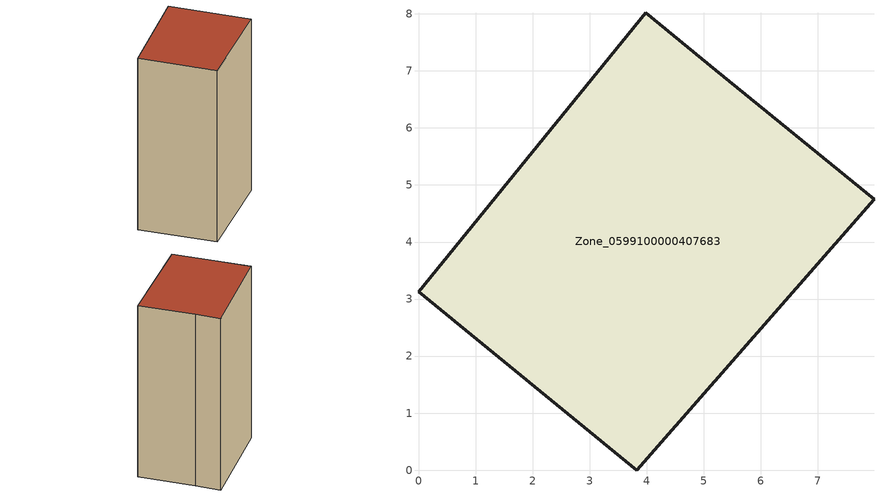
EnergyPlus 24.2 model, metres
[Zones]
Zone_0599100000407683
 floor ground (C_G): 3.98,8.02 5.21,7.01 7.99,4.75 3.83,0 0,3.12 z0
 wall outside (C_F): 5.21,7.01 3.98,8.02 0,3.12 3.83,0 7.99,4.75 5.21,7.01 z0:11.91
 roof outside (C_R): 7.99,4.75 5.21,7.01 3.98,8.02 0,3.12 3.83,0 z11.91
[BUILDING]
Pand.0599100000407683: North Axis=0; Terrain=City; Loads Convergence Tolerance Value=0.04; Temperature Convergence Tolerance Value=0.4; Solar Distribution=FullExterior; Maximum Number of Warmup Days=25; Minimum Number of Warmup Days=1
[Site:Location]
Rotterdam.The.Hague.AP_ZH_NLD Design_Conditions: Latitude=51.96; Longitude=4.45; Time Zone=1; Elevation=-4.5
[SITE:GROUNDTEMPERATURE:BUILDINGSURFACE]
18, 18, 18, 18, 18, 18, 18, 18, 18, 18, 18, 18
[MATERIAL] Thermal Absorptance=0.9; Solar Absorptance=0.7; Visible Absorptance=0.7
Name | Roughness | Thickness | Conductivity | Density | Specific Heat
G.TI.1992-2005 | MediumSmooth | 0.15 | 0.06 | 540 | 1210
F.TI.1992-2005 | Rough | 0.3 | 0.12 | 1920 | 840
R.TI.1992-2005 | MediumRough | 0.2 | 0.08 | 1500 | 1000
[CONSTRUCTION]
C_G: G.TI.1992-2005
C_F: F.TI.1992-2005
C_R: R.TI.1992-2005
[ZONE]
Zone_0599100000407683: Type=1; Multiplier=1; Ceiling Height=Autocalculate; Volume=Autocalculate; Floor Area=autocalculate; Part of Total Floor Area=Yes
[ZONEINFILTRATION:DESIGNFLOWRATE]
Infil_Zone_0599100000407683: Zone or ZoneList or Space or SpaceList=Zone_0599100000407683; Schedule=AlwaysOn; Design Flow Rate Calculation Method=Flow/Area; Flow Rate per Floor Area=0.0015; Constant Term Coefficient=1; Temperature Term Coefficient=0; Velocity Term Coefficient=0; Velocity Squared Term Coefficient=0
[HVACTEMPLATE:ZONE:IDEALLOADSAIRSYSTEM]
Zone_0599100000407683: Maximum Heating Supply Air Temperature=50; Minimum Cooling Supply Air Temperature=13; Maximum Heating Supply Air Humidity Ratio=0.0156; Minimum Cooling Supply Air Humidity Ratio=0.0077; Heating Limit=NoLimit; Cooling Limit=NoLimit; Dehumidification Control Type=ConstantSensibleHeatRatio; Cooling Sensible Heat Ratio=0.7; Dehumidification Setpoint=60; Humidification Control Type=None; Humidification Setpoint=30; Outdoor Air Method=None; Outdoor Air Flow Rate per Person=0.00944; Outdoor Air Flow Rate per Zone Floor Area=0; Outdoor Air Flow Rate per Zone=0; Demand Controlled Ventilation Type=None; Outdoor Air Economizer Type=NoEconomizer; Heat Recovery Type=None; Sensible Heat Recovery Effectiveness=0.7; Latent Heat Recovery Effectiveness=0.65
[ZONECONTROL:THERMOSTAT]
ThermostatControl_Zone_0599100000407683: Zone or ZoneList=Zone_0599100000407683; Control Type Schedule=DualSetpointControlType; Control 1=Thermostat_Zone_0599100000407683; Temperature Difference Between Cutout And Setpoint=0
[THERMOSTATSETPOINT:DUALSETPOINT]
Thermostat_Zone_0599100000407683: Heating Setpoint Temperature Schedule=HeatingSetpoint_Zone_0599100000407683; Cooling Setpoint Temperature Schedule=CoolingSetpoint_Zone_0599100000407683
[SCHEDULE:COMPACT]
HeatingSetpoint_Zone_0599100000407683: Through: 12/31, For: AllDays, Until: 24:00, 21
CoolingSetpoint_Zone_0599100000407683: Through: 12/31, For: AllDays, Until: 24:00, 24
DualSetpointControlType: Through: 12/31, For: AllDays, Until: 24:00, 4
AlwaysOn: Through: 12/31, For: AllDays, Until: 24:00, 1
